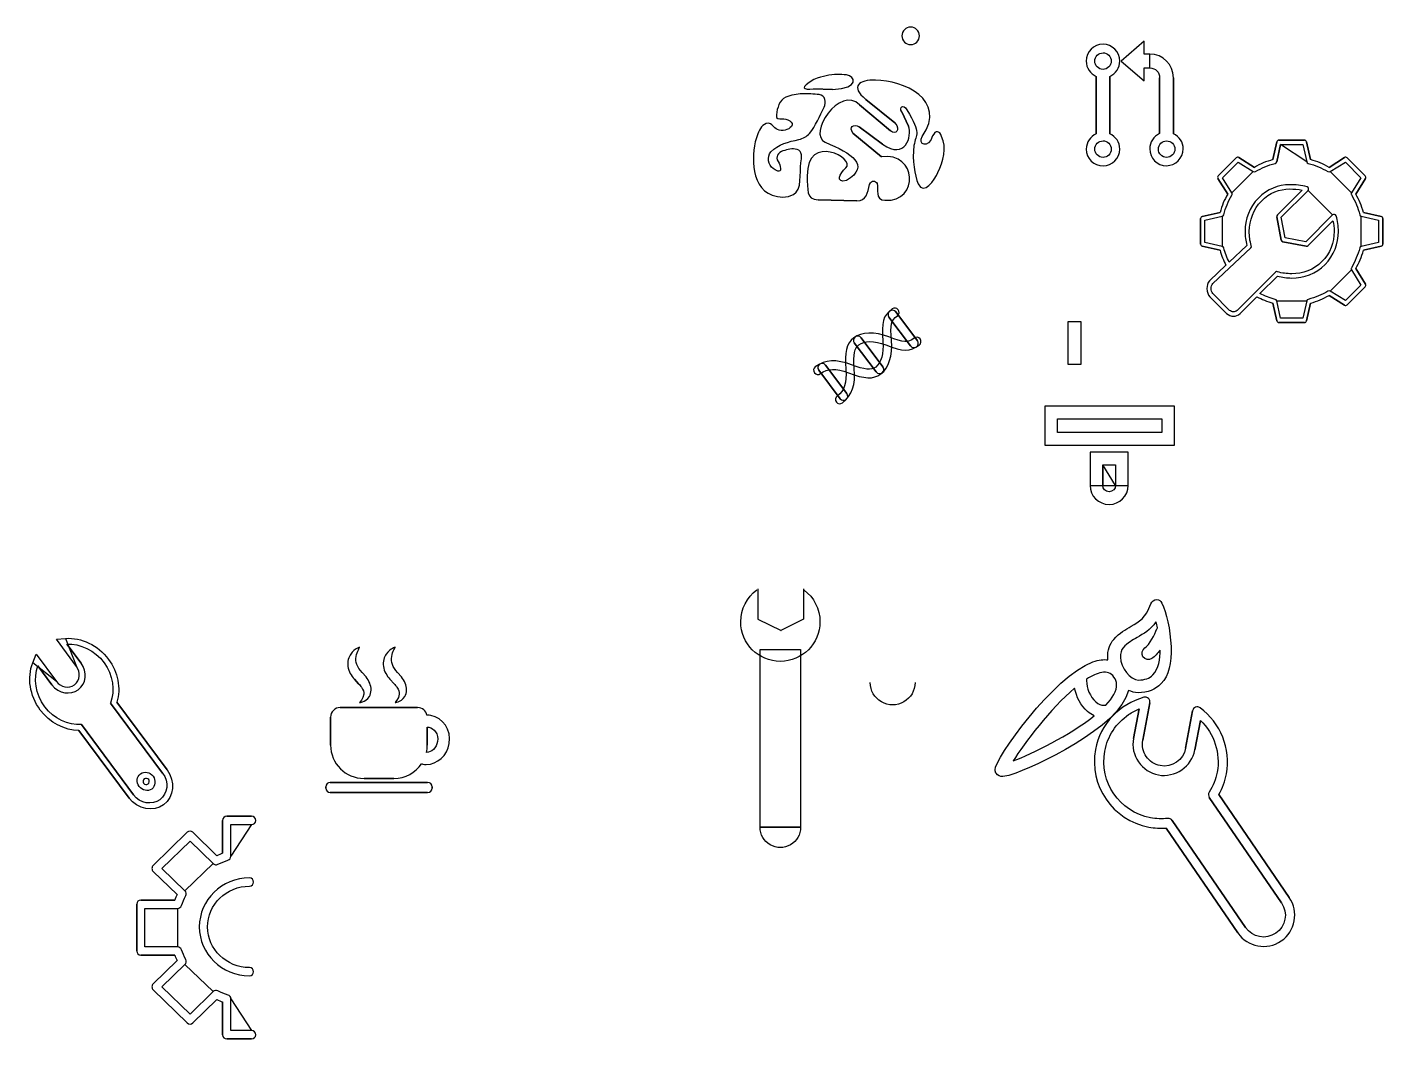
# Model space of a CAD drawing. Extents: x -1032 to 841, y -267 to 643.
# Drawn here: x -59 to 453, y -202 to 180 of the extents above; entities that cross this region are included whole.
import ezdxf

# ---------------------------------------------------------------- set-up
doc = ezdxf.new("R2010")
doc.units = 0
doc.layers.add('Layer_1', color=7, linetype='CONTINUOUS')

msp = doc.modelspace()

# ---------------------------------------------------------------- linework, layer by layer
at = {"layer": 'Layer_1', "color": 7}
for points in [[(274.65658, 180.022896), (274.65658, 180.022896)], [(364.938976, 169.832328), (362.778976, 169.832328), (362.778976, 174.712328), (354.138976, 167.192328), (362.778976, 159.752328), (362.778976, 164.632328), (364.938976, 164.632328)], [(347.258976, 164.072328), (347.258976, 164.072328)], [(353.578976, 167.192328), (353.578976, 167.192328)], [(247.056737, 162.17436), (247.056737, 162.17436)], [(261.431326, 160.052488), (261.431326, 160.052488)], [(344.698976, 161.432328), (344.698976, 139.752328)], [(349.818976, 139.752328), (349.818976, 161.432328)], [(368.618976, 160.952328), (368.618976, 139.832328)], [(373.818976, 139.752328), (373.818976, 160.952328)], [(233.81777, 154.882736), (233.81777, 154.882464)], [(238.001642, 156.705392), (245.173994, 156.52608)], [(267.049669, 140.836608), (255.394596, 150.758368)], [(257.78538, 152.7606), (268.753102, 143.914696)], [(273.893293, 142.719304), (271.323195, 148.00896)], [(263.642801, 131.094152), (252.884273, 139.969912)], [(255.275057, 142.360688), (264.091074, 135.815912)], [(373.818976, 139.752328), (373.818976, 139.752328)], [(350.378976, 133.992328), (350.378976, 133.992328)], [(412.885808, 136.749896), (411.335808, 130.024896)], [(412.785808, 129.224896), (414.285808, 135.774896), (414.285808, 135.774896)], [(423.260808, 137.374896), (418.460808, 137.374896), (413.660808, 137.374896), (413.660808, 137.374896)], [(414.285808, 135.774896), (418.460808, 135.774896), (422.635808, 135.774896), (424.135808, 129.224896)], [(425.585808, 130.024896), (424.035808, 136.749896)], [(371.258976, 130.872328), (371.258976, 130.872328)], [(397.510808, 130.699896), (390.735808, 123.924896)], [(395.885808, 117.524896), (392.335808, 123.224896), (398.210808, 129.099896), (403.910808, 125.549896)], [(404.385808, 127.124896), (398.510808, 130.799896)], [(438.410808, 130.799896), (432.535808, 127.124896)], [(433.010808, 125.549896), (438.710808, 129.099896), (444.585808, 123.224896), (441.035808, 117.524896)], [(446.185808, 123.924896), (439.410808, 130.699896)], [(390.635808, 122.924896), (394.310808, 117.049896)], [(442.610808, 117.049896), (446.285808, 122.924896)], [(422.435808, 118.499896), (413.085808, 109.149896)], [(433.885808, 109.149896), (423.785808, 99.049896), (415.935808, 100.474896), (414.510808, 108.299896), (424.635808, 118.424896)], [(417.660808, 118.974896), (417.660808, 118.974896)], [(239.824615, 114.866712), (254.408398, 114.537992)], [(384.060808, 107.774896), (384.060808, 98.174896)], [(391.410808, 110.099896), (384.685808, 108.549896)], [(392.210808, 97.299896), (385.660808, 98.799896), (385.660808, 107.149896), (392.210808, 108.649896)], [(412.885808, 108.449896), (414.485808, 99.649896)], [(444.710808, 108.649896), (451.260808, 107.149896), (451.260808, 98.799896), (444.710808, 97.299896)], [(452.235808, 108.549896), (445.510808, 110.099896)], [(452.860808, 98.174896), (452.860808, 107.774896)], [(424.635808, 97.624896), (434.010808, 106.999896)], [(384.685808, 97.399896), (391.410808, 95.849896)], [(401.585808, 97.674896), (394.860808, 91.299896)], [(415.110808, 98.999896), (423.910808, 97.399896)], [(445.510808, 95.849896), (452.235808, 97.399896)], [(388.660808, 83.249896), (403.010808, 96.799896)], [(393.635808, 90.174896), (387.510808, 84.374896)], [(412.285808, 87.549896), (397.860808, 73.149896)], [(441.035808, 88.424896), (444.585808, 82.724896), (438.710808, 76.849896), (433.010808, 80.399896)], [(446.285808, 83.024896), (442.610808, 88.899896)], [(406.485808, 79.499896), (413.110808, 86.099896)], [(439.410808, 75.249896), (446.185808, 82.024896)], [(387.610808, 78.274896), (393.885808, 72.024896)], [(395.035808, 73.149896), (388.635808, 79.524896)], [(399.010808, 72.024896), (405.310808, 78.324896)], [(432.535808, 78.824896), (438.410808, 75.149896)], [(267.718495, 73.715405), (267.718495, 73.715405)], [(277.216961, 61.688499), (269.018828, 72.582848)], [(411.335808, 75.924896), (412.885808, 69.199896)], [(424.135808, 76.724896), (422.635808, 70.174896), (418.460808, 70.174896), (414.285808, 70.174896), (412.785808, 76.724896)], [(424.035808, 69.199896), (425.585808, 75.924896)], [(266.443709, 70.645039), (274.641841, 59.750691)], [(266.443709, 70.645039), (266.443709, 70.645039)], [(334.045081, 68.983176), (338.845081, 68.983176), (338.845081, 52.743177), (334.045081, 52.743177), (334.045081, 68.983176)], [(413.660808, 68.574896), (418.460808, 68.574896), (423.260808, 68.574896)], [(264.223813, 51.856521), (255.973611, 62.820063)], [(276.008433, 62.699057), (276.008433, 62.699057)], [(253.398492, 60.882254), (261.648693, 49.918711)], [(253.398492, 60.882254), (253.398492, 60.882254)], [(250.622769, 41.790119), (242.535626, 52.536977)], [(239.960507, 50.599167), (248.04765, 39.85231)], [(239.960507, 50.599167), (239.960507, 50.599167)], [(325.24508, 22.343176), (374.28508, 22.343176), (374.28508, 36.983176), (325.24508, 36.983176), (325.24508, 22.343176), (325.24508, 22.343176)], [(330.04508, 32.183176), (369.48508, 32.183176), (369.48508, 27.143176), (330.04508, 27.143176), (330.04508, 32.183176), (330.04508, 32.183176)], [(356.76508, 7.143176), (356.76508, 19.703176), (342.36508, 19.703176), (342.36508, 7.143176), (342.36508, 7.143176)], [(347.16508, 14.903176), (351.96508, 14.903176), (351.96508, 7.143176)], [(347.16508, 7.143176), (347.16508, 14.903176), (347.16508, 14.903176)], [(-40.054716, -61.17812), (-47.660322, -50.9222), (-44.213971, -50.58452)], [(367.574033, -47.030051), (367.574033, -47.030051)], [(-38.385145, -59.94004), (-43.691382, -52.78476)], [(66.754253, -53.90782), (66.75456, -53.907933)], [(80.152089, -53.90782), (80.152386, -53.907933)], [(372.934382, -53.649872), (372.934382, -53.649872)], [(-56.616493, -59.78204), (-55.29264, -56.5822), (-47.687037, -66.83812)], [(-54.662841, -60.92092), (-49.356607, -68.0762)], [(64.748162, -65.995833), (66.356584, -67.678844)], [(69.166875, -65.13345), (67.682812, -63.39239)], [(78.146029, -65.995833), (79.746172, -67.678844)], [(82.564702, -65.13345), (81.08069, -63.39239)], [(346.749635, -63.479553), (346.749635, -63.479553)], [(-39.449013, -69.97084), (-39.449013, -69.97084)], [(-27.242054, -74.96612), (-7.608984, -101.44076)], [(-27.242054, -74.96612), (-27.242054, -74.96612)], [(-24.864985, -74.68204), (-5.939413, -100.2026)], [(-24.864985, -74.68204), (-24.864985, -74.68204)], [(88.63384, -76.66638), (59.425554, -76.66638), (59.425523, -76.666032)], [(362.270805, -89.008483), (364.920669, -74.85926)], [(55.777595, -80.313929), (55.777595, -90.81004)], [(360.864372, -77.189547), (358.773367, -88.351074), (358.773367, -88.351074)], [(381.07039, -77.886525), (378.430383, -92.034391)], [(381.935164, -92.686772), (384.022497, -81.527759)], [(-20.250014, -110.81508), (-39.175586, -85.29452)], [(-18.580444, -109.577), (-38.213512, -83.10236)], [(92.290027, -90.818258), (92.290027, -84.069616)], [(92.323648, -84.062135), (92.323197, -84.061346)], [(313.318638, -96.794518), (313.318638, -96.794518)], [(344.438218, -92.462301), (344.438218, -92.462301)], [(-15.924706, -101.69268), (-15.924706, -101.69268)], [(-14.509707, -103.60076), (-14.509707, -103.60076)], [(53.995085, -106.56246), (53.995085, -107.101354)], [(92.406106, -104.896009), (55.661547, -104.896009), (55.661547, -104.896009)], [(68.40438, -103.436835), (79.663273, -103.436835)], [(94.072558, -107.101354), (94.072558, -106.56246)], [(-8.67285, -111.47164), (-8.67285, -111.47164)], [(55.661547, -108.767805), (92.406106, -108.767805)], [(387.35706, -110.57379), (414.617358, -150.378914)], [(417.551949, -148.363784), (390.937833, -109.502205)], [(371.025172, -122.125329), (398.111981, -161.677128)], [(401.051601, -159.66934), (373.368898, -119.247424)]]:
    msp.add_lwpolyline(points, close=True, dxfattribs=at)
at = {"layer": 'Layer_1', "color": 5}
for points in [[(217.006611, -31.847308), (217.006611, -43.299468), (225.807795, -47.646988)], [(234.232451, -31.880108), (234.232451, -43.332268), (225.431267, -47.679788)]]:
    msp.add_lwpolyline(points, dxfattribs=at)
for points in [[(217.864001, -54.822812), (233.133515, -54.822812), (233.133515, -121.83901), (217.864001, -121.83901), (217.864001, -54.822812)], [(217.859601, -121.853212), (225.493249, -121.853212), (233.126905, -121.853212)]]:
    msp.add_lwpolyline(points, close=True, dxfattribs=at)
at = {"layer": 'Layer_1', "color": 1}
for points in [[(15.049282, -119.273585), (15.049282, -131.673597)], [(26.004895, -117.716285), (16.606583, -117.716285)], [(18.15999, -132.787062), (18.15999, -120.834772), (26.001001, -120.834772)], [(27.562196, -119.273585), (27.562196, -119.273585)], [(1.660385, -123.750822), (-11.160096, -136.248161)], [(0.827229, -145.813889), (-7.839152, -137.361636), (2.750495, -127.040626), (11.475275, -135.54349)], [(12.876846, -132.557359), (3.836713, -123.750822)], [(-11.156203, -138.475101), (-2.155003, -147.242709)], [(25.167845, -144.054141), (25.167845, -144.054141)], [(-17.365941, -150.859542), (-17.365941, -168.531013)], [(-3.038771, -149.302242), (-15.80864, -149.302242)], [(-1.944767, -166.977612), (-14.255233, -166.977612), (-14.255233, -152.424628), (-1.944767, -152.424628)], [(-15.80864, -170.088313), (-3.038771, -170.088313)], [(-2.158896, -172.143959), (-11.160096, -180.915455)], [(11.475275, -183.854862), (2.750495, -192.353828), (-7.839152, -182.036705), (0.827229, -173.588351)], [(-11.160096, -183.142395), (1.660385, -195.635846)], [(3.836713, -195.635846), (12.872953, -186.833197)], [(15.045388, -187.720856), (15.045388, -200.116971)], [(26.001001, -198.559671), (18.163884, -198.559671), (18.163884, -186.611279)], [(16.602689, -201.674282), (26.001001, -201.674282)]]:
    msp.add_lwpolyline(points, close=True, dxfattribs=at)
at = {"layer": 'Layer_1', "color": 7}
for points in [[(274.65658, 180.022896), (272.831157, 180.022896), (271.351356, 178.543096), (271.351346, 176.717662)], [(277.961814, 176.717662), (277.961803, 178.543096), (276.482003, 180.022896), (274.65658, 180.022896)], [(271.351346, 176.717662), (271.351356, 174.892229), (272.831157, 173.412428), (274.65658, 173.412428)], [(274.65658, 173.412428), (276.482003, 173.412428), (277.961803, 174.892229), (277.961814, 176.717662)], [(347.258976, 173.592328), (343.738976, 173.592328), (340.938976, 170.712328), (340.938976, 167.192328)], [(344.138976, 167.192328), (344.138976, 168.952328), (345.578976, 170.312328), (347.258976, 170.312328)], [(353.578976, 167.192328), (353.578976, 170.712328), (350.698976, 173.592328), (347.258976, 173.592328)], [(347.258976, 170.312328), (348.938976, 170.392328), (350.378976, 168.952328), (350.378976, 167.192328)], [(373.818976, 160.952328), (373.818976, 165.832328), (369.818976, 169.832328), (364.938976, 169.832328)], [(340.938976, 167.192328), (340.938976, 164.632328), (342.458976, 162.392328), (344.698976, 161.432328)], [(347.258976, 164.072328), (345.498976, 164.072328), (344.138976, 165.512328), (344.138976, 167.192328)], [(350.378976, 167.192328), (350.378976, 165.512328), (348.938976, 164.072328), (347.258976, 164.072328)], [(349.818976, 161.432328), (352.058976, 162.472328), (353.578976, 164.632328), (353.578976, 167.192328)], [(364.938976, 164.632328), (367.018976, 164.632328), (368.618976, 162.952328), (368.618976, 160.952328)], [(238.180951, 160.291568), (232.668588, 157.017912), (233.994191, 156.352512), (238.001642, 156.705392)], [(247.056737, 162.17436), (243.974615, 162.1418), (241.699086, 161.504368), (238.180951, 160.291568)], [(245.173994, 156.52608), (255.70798, 156.846448), (253.783533, 161.7312), (250.493489, 161.995048)], [(250.493489, 161.995048), (249.207362, 162.117744), (248.084114, 162.185072), (247.056737, 162.17436)], [(261.431326, 160.052488), (255.300486, 160.146208), (251.648247, 157.724248), (257.78538, 152.7606)], [(279.003594, 138.774472), (288.774806, 152.756968), (271.649394, 159.89632), (261.431326, 160.052488)], [(227.601732, 153.567536), (225.034374, 152.431336), (224.351968, 149.533616), (224.015556, 146.962944)], [(233.81777, 154.882464), (231.693397, 154.804064), (229.583634, 154.444568), (227.601732, 153.567536)], [(240.183233, 154.554056), (238.101406, 154.775632), (235.942145, 154.96068), (233.81777, 154.882736)], [(255.394596, 150.758368), (248.033898, 158.128672), (235.548928, 139.555432), (242.454478, 136.563032)], [(242.006206, 149.772488), (242.964164, 151.637392), (242.453952, 154.312296), (240.183233, 154.554056)], [(236.477518, 139.940312), (238.837786, 142.704184), (240.331462, 146.512128), (242.006206, 149.772488)], [(271.323195, 148.00896), (270.085514, 149.875016), (271.959588, 151.124632), (273.205942, 148.845736)], [(273.205942, 148.845736), (278.93077, 139.531752), (276.578114, 139.909272), (275.925459, 135.367592)], [(220.847767, 143.76532), (218.807798, 143.664432), (217.741527, 141.463376), (217.022513, 139.790552)], [(224.374174, 141.404376), (222.999148, 141.981224), (222.303678, 143.83724), (220.847767, 143.76532)], [(224.015556, 146.962944), (223.791521, 145.251048), (224.983145, 145.314072), (226.167262, 145.438872)], [(226.167262, 145.438872), (227.801707, 145.611104), (231.033196, 144.047528), (229.723553, 142.569928)], [(252.884273, 139.969912), (251.306298, 142.434896), (252.941745, 143.680976), (255.275057, 142.360688)], [(268.753102, 143.914696), (270.997197, 141.179448), (269.100846, 139.146072), (267.049669, 140.836608)], [(217.022513, 139.790552), (215.340558, 135.877672), (215.183598, 131.431032), (215.528273, 127.149432)], [(229.723553, 142.569928), (228.509876, 141.200584), (226.260827, 140.613024), (224.374174, 141.404376)], [(232.44307, 137.609272), (234.120894, 137.977992), (235.470959, 138.761672), (236.477518, 139.940312)], [(250.194641, 126.880392), (254.114322, 130.348072), (235.571927, 140.377008), (235.610858, 123.921832)], [(264.091074, 135.815912), (272.856419, 129.837272), (275.206933, 138.772232), (273.893293, 142.719304)], [(282.918502, 138.953832), (281.45343, 133.855352), (277.186607, 135.754952), (279.003594, 138.774472)], [(286.355254, 138.774472), (285.572094, 141.040208), (284.115615, 141.237784), (282.918502, 138.953832)], [(284.98055, 125.117192), (286.81483, 129.498712), (288.54331, 134.554392), (286.355254, 138.774472)], [(344.698976, 139.752328), (342.538976, 138.792328), (340.938976, 136.552328), (340.938976, 133.992328)], [(353.578976, 133.992328), (353.578976, 136.552328), (352.058976, 138.792328), (349.818976, 139.752328)], [(368.618976, 139.832328), (366.458976, 138.872328), (364.858976, 136.632328), (364.858976, 134.072328)], [(377.498976, 134.072328), (377.578976, 136.552328), (376.058976, 138.792328), (373.818976, 139.752328)], [(221.953505, 132.917512), (224.580919, 135.884872), (228.71447, 136.790072), (232.44307, 137.609272)], [(226.495994, 133.335512), (224.789022, 132.795912), (223.416779, 131.016632), (224.643137, 129.360872)], [(231.785604, 133.903352), (230.055853, 134.320792), (228.198988, 133.873752), (226.495994, 133.335512)], [(233.249959, 128.852792), (233.503794, 130.618152), (233.995033, 133.370152), (231.785604, 133.903352)], [(242.454478, 136.563032), (252.357134, 132.398472), (259.718683, 127.955752), (250.463604, 122.098792)], [(275.925459, 135.367592), (275.09556, 129.592712), (276.41007, 124.276312), (277.449584, 120.843672)], [(340.938976, 133.992328), (340.938976, 130.472328), (343.818976, 127.672328), (347.258976, 127.672328)], [(344.138976, 133.992328), (344.138976, 135.752328), (345.578976, 137.112328), (347.258976, 137.112328)], [(347.258976, 130.872328), (345.498976, 130.872328), (344.138976, 132.312328), (344.138976, 133.992328)], [(347.258976, 137.112328), (348.938976, 137.192328), (350.378976, 135.752328), (350.378976, 133.992328)], [(347.258976, 127.672328), (350.778976, 127.672328), (353.578976, 130.552328), (353.578976, 133.992328)], [(350.378976, 133.992328), (350.378976, 132.232328), (348.938976, 130.872328), (347.258976, 130.872328)], [(364.858976, 134.072328), (364.858976, 130.552328), (367.738976, 127.752328), (371.178976, 127.752328)], [(368.138976, 133.992328), (368.138976, 135.752328), (369.578976, 137.112328), (371.258976, 137.112328)], [(371.258976, 130.872328), (369.498976, 130.872328), (368.138976, 132.312328), (368.138976, 133.992328)], [(371.178976, 127.752328), (374.698976, 127.752328), (377.498976, 130.632328), (377.498976, 134.072328)], [(371.258976, 137.112328), (373.018976, 137.112328), (374.378976, 135.672328), (374.378976, 133.992328)], [(374.378976, 133.992328), (374.378976, 132.312328), (372.938976, 130.872328), (371.258976, 130.872328)], [(413.660808, 137.374896), (413.238037, 137.374896), (412.948318, 137.021106), (412.885808, 136.749896)], [(424.035808, 136.749896), (423.973296, 137.021104), (423.683576, 137.374896), (423.260808, 137.374896)], [(222.790279, 126.671512), (220.923603, 127.949992), (220.383525, 131.144312), (221.953505, 132.917512)], [(224.643137, 129.360872), (225.25821, 128.530392), (225.443361, 127.772632), (225.539681, 126.701112)], [(230.470673, 116.839112), (233.760248, 118.612872), (232.768427, 124.981432), (233.249959, 128.852792)], [(264.987618, 114.687352), (278.077461, 114.097432), (277.159945, 132.966952), (263.642801, 131.094152)], [(398.510808, 130.799896), (398.207722, 130.998201), (397.768625, 130.954291), (397.510808, 130.699896)], [(411.335808, 130.024896), (408.865334, 129.375392), (406.537977, 128.381288), (404.385808, 127.124896)], [(404.785808, 125.549896), (407.112553, 126.840682), (409.557671, 127.979336), (412.210808, 128.624896)], [(412.210808, 128.624896), (412.49225, 128.699944), (412.722801, 128.940517), (412.785808, 129.224896)], [(424.135808, 129.224896), (424.198816, 128.94052), (424.429368, 128.699936), (424.710808, 128.624896)], [(424.710808, 128.624896), (427.363944, 127.979336), (429.809064, 126.84068), (432.135808, 125.549896)], [(432.535808, 127.124896), (430.38364, 128.381288), (428.05628, 129.375392), (425.585808, 130.024896)], [(439.410808, 130.699896), (439.152992, 130.954288), (438.713894, 130.9982), (438.410808, 130.799896)], [(215.528273, 127.149432), (215.87837, 122.800312), (218.136771, 118.149032), (222.401777, 116.629912)], [(225.539681, 126.701112), (225.720022, 124.694792), (223.629617, 126.096392), (222.790279, 126.671512)], [(235.610858, 123.921832), (235.896481, 118.709992), (235.041346, 114.978792), (239.824615, 114.866712)], [(250.463604, 122.098792), (246.119043, 121.187272), (247.889619, 124.841272), (250.194641, 126.880392)], [(277.449584, 120.843672), (279.657645, 116.358952), (283.69283, 122.508232), (284.98055, 125.117192)], [(390.735808, 123.924896), (390.481413, 123.667079), (390.437503, 123.227982), (390.635808, 122.924896)], [(403.910808, 125.549896), (404.269107, 125.326745), (404.467585, 125.373358), (404.785808, 125.549896)], [(432.135808, 125.549896), (432.454032, 125.37336), (432.652509, 125.326744), (433.010808, 125.549896)], [(446.285808, 122.924896), (446.484112, 123.227984), (446.4402, 123.66708), (446.185808, 123.924896)], [(254.408398, 114.537992), (257.907588, 114.469992), (258.512093, 117.597352), (259.189966, 120.664312)], [(259.189966, 120.664312), (260.15766, 122.497912), (261.121098, 122.063592), (262.088791, 121.022952)], [(262.088791, 121.022952), (262.65229, 118.806632), (261.007392, 114.866792), (264.987618, 114.687352)], [(417.660808, 120.574896), (413.405299, 120.574896), (409.253152, 118.917224), (405.885808, 115.549896)], [(407.035808, 114.424896), (410.128632, 117.517712), (413.81891, 118.974896), (417.660808, 118.974896)], [(424.285808, 119.749896), (422.126393, 120.40296), (419.855507, 120.574896), (417.660808, 120.574896)], [(417.660808, 118.974896), (419.27901, 118.974896), (420.888081, 118.815192), (422.435808, 118.499896)], [(424.635808, 118.424896), (425.017675, 118.81864), (424.812308, 119.596096), (424.285808, 119.749896)], [(222.401777, 116.629912), (224.956789, 115.719912), (227.995848, 115.613192), (230.470673, 116.839112)], [(394.310808, 117.049896), (393.054417, 114.897728), (392.060314, 112.570368), (391.410808, 110.099896)], [(392.810808, 109.224896), (393.45009, 111.852214), (394.468224, 114.322274), (395.835808, 116.574896)], [(395.835808, 116.574896), (396.053974, 116.934249), (396.095901, 117.187566), (395.885808, 117.524896)], [(405.885808, 115.549896), (402.486615, 112.150712), (400.918043, 107.459128), (400.860808, 102.999896)], [(402.460808, 102.974896), (402.51336, 107.06948), (403.984854, 111.373952), (407.035808, 114.424896)], [(441.035808, 117.524896), (440.82572, 117.187568), (440.86764, 116.934248), (441.085808, 116.574896)], [(441.085808, 116.574896), (442.453392, 114.322272), (443.471528, 111.852216), (444.110808, 109.224896)], [(445.510808, 110.099896), (444.861304, 112.570368), (443.8672, 114.897728), (442.610808, 117.049896)], [(384.685808, 108.549896), (384.336293, 108.471522), (384.063357, 108.133081), (384.060808, 107.774896)], [(392.210808, 108.649896), (392.495187, 108.712904), (392.735762, 108.943454), (392.810808, 109.224896)], [(413.085808, 109.149896), (412.913964, 108.965664), (412.837232, 108.697104), (412.885808, 108.449896)], [(435.210808, 108.849896), (435.033465, 109.360904), (434.26597, 109.534672), (433.885808, 109.149896)], [(436.060808, 102.974896), (436.060808, 104.929168), (435.84737, 106.952672), (435.210808, 108.849896)], [(444.110808, 109.224896), (444.185856, 108.943456), (444.426432, 108.712936), (444.710808, 108.649896)], [(452.860808, 107.774896), (452.858248, 108.13308), (452.58532, 108.471496), (452.235808, 108.549896)], [(400.860808, 102.999896), (400.837592, 101.190936), (401.070518, 99.425216), (401.585808, 97.674896)], [(403.210808, 97.649896), (402.631012, 99.377816), (402.436847, 101.107936), (402.460808, 102.974896)], [(434.460808, 102.974896), (434.460808, 98.809776), (432.981558, 94.645576), (429.885808, 91.549896)], [(431.035808, 90.424896), (434.460794, 93.849216), (436.060808, 98.432496), (436.060808, 102.974896)], [(434.010808, 106.999896), (434.298589, 105.700808), (434.460808, 104.346416), (434.460808, 102.974896)], [(384.060808, 98.174896), (384.06336, 97.816711), (384.336293, 97.47827), (384.685808, 97.399896)], [(392.810808, 96.724896), (392.73576, 97.006338), (392.495187, 97.236889), (392.210808, 97.299896)], [(403.010808, 96.799896), (403.233478, 97.012536), (403.315297, 97.360216), (403.210808, 97.649896)], [(414.485808, 99.649896), (414.538904, 99.335016), (414.798249, 99.065336), (415.110808, 98.999896)], [(423.910808, 97.399896), (424.169543, 97.349496), (424.451229, 97.436656), (424.635808, 97.624896)], [(444.710808, 97.299896), (444.426432, 97.236856), (444.185848, 97.006336), (444.110808, 96.724896)], [(452.235808, 97.399896), (452.58532, 97.478216), (452.858408, 97.816736), (452.860808, 98.174896)], [(391.410808, 95.849896), (391.935109, 93.855652), (392.701269, 91.962754), (393.635808, 90.174896)], [(394.860808, 91.299896), (394.010566, 93.024451), (393.27623, 94.812119), (392.810808, 96.724896)], [(444.110808, 96.724896), (443.47116, 94.096096), (442.374128, 91.675456), (441.085808, 89.374896)], [(442.610808, 88.899896), (443.8672, 91.052056), (444.861304, 93.379416), (445.510808, 95.849896)], [(413.110808, 87.749896), (412.827809, 87.844136), (412.494248, 87.763496), (412.285808, 87.549896)], [(418.460808, 86.974896), (416.596212, 86.974896), (414.81733, 87.177336), (413.110808, 87.749896)], [(429.885808, 91.549896), (426.818426, 88.482456), (422.578308, 86.974896), (418.460808, 86.974896)], [(418.460808, 85.374896), (422.965345, 85.374896), (427.631714, 87.020816), (431.035808, 90.424896)], [(441.085808, 89.374896), (440.891984, 89.028816), (440.781504, 88.833216), (441.035808, 88.424896)], [(387.460808, 84.324896), (386.71796, 83.509056), (386.46081, 82.384176), (386.460808, 81.374896)], [(387.510808, 84.374896), (387.493424, 84.358896), (387.476736, 84.342496), (387.460808, 84.324896)], [(388.060808, 81.374896), (388.06081, 82.052176), (388.328541, 82.884936), (388.660808, 83.249896)], [(413.110808, 86.099896), (414.873839, 85.579736), (416.660871, 85.374896), (418.460808, 85.374896)], [(446.185808, 82.024896), (446.4402, 82.282736), (446.484112, 82.721856), (446.285808, 83.024896)], [(386.460808, 81.374896), (386.460808, 80.002976), (386.867118, 79.117456), (387.610808, 78.274896)], [(388.635808, 79.524896), (388.303869, 79.882416), (388.060806, 80.824096), (388.060808, 81.374896)], [(405.310808, 78.324896), (407.20301, 77.311), (409.212221, 76.483214), (411.335808, 75.924896)], [(412.210808, 77.324896), (410.195218, 77.815358), (408.289014, 78.570839), (406.485808, 79.499896)], [(412.785808, 76.724896), (412.7228, 77.009275), (412.49225, 77.24985), (412.210808, 77.324896)], [(424.710808, 77.324896), (424.429368, 77.249856), (424.198848, 77.009296), (424.135808, 76.724896)], [(432.135808, 80.399896), (429.859296, 79.022456), (427.363944, 77.970496), (424.710808, 77.324896)], [(425.585808, 75.924896), (428.05628, 76.574416), (430.38364, 77.568496), (432.535808, 78.824896)], [(433.010808, 80.399896), (432.715587, 80.583736), (432.460368, 80.596216), (432.135808, 80.399896)], [(267.718495, 73.715405), (264.082428, 70.97922), (263.645501, 68.71461), (264.215604, 61.51702)], [(266.762364, 72.901503), (266.051265, 72.366392), (265.908598, 71.356139), (266.443709, 70.645039)], [(269.018828, 72.582848), (268.483716, 73.293948), (267.473463, 73.436614), (266.762364, 72.901503)], [(269.974959, 73.39675), (269.439847, 74.10785), (268.429594, 74.250516), (267.718495, 73.715405)], [(269.656304, 71.140286), (270.367403, 71.675398), (270.51007, 72.685651), (269.974959, 73.39675)], [(393.885808, 72.024896), (394.626242, 71.284336), (395.620882, 70.974896), (396.460808, 70.974896)], [(396.460808, 72.574896), (396.108169, 72.574896), (395.350424, 72.835176), (395.035808, 73.149896)], [(397.860808, 73.149896), (397.479669, 72.768696), (396.857209, 72.574896), (396.460808, 72.574896)], [(396.460808, 70.974896), (397.260242, 70.974896), (398.244149, 71.258176), (399.010808, 72.024896)], [(438.410808, 75.149896), (438.713894, 74.951576), (439.152992, 74.995496), (439.410808, 75.249896)], [(267.428328, 61.771492), (266.939607, 67.941603), (267.200149, 69.291999), (269.656304, 71.140286)], [(412.885808, 69.199896), (412.964182, 68.850382), (413.302623, 68.577445), (413.660808, 68.574896)], [(423.260808, 68.574896), (423.618992, 68.577456), (423.957408, 68.850376), (424.035808, 69.199896)], [(253.196947, 62.787759), (250.32556, 60.627005), (249.689168, 57.349797), (250.1948, 50.96619)], [(253.717147, 63.138718), (253.006048, 62.603607), (252.863381, 61.593353), (253.398492, 60.882254)], [(266.389051, 63.152566), (261.063365, 65.154889), (256.236565, 65.07511), (253.196947, 62.787759)], [(255.973611, 62.820063), (255.4385, 63.531162), (254.428246, 63.673829), (253.717147, 63.138718)], [(255.134755, 60.21264), (257.14675, 61.726691), (260.860623, 61.788075), (265.254881, 60.135946)], [(264.215604, 61.51702), (264.585763, 56.843767), (263.49341, 53.281346), (261.486885, 51.771411)], [(263.424694, 49.196292), (266.458287, 51.479108), (267.87707, 56.106099), (267.428328, 61.771492)], [(276.008433, 62.699057), (273.561872, 60.857989), (272.159127, 60.983165), (266.389051, 63.152566)], [(278.264898, 62.380402), (277.729785, 63.091502), (276.719532, 63.234168), (276.008433, 62.699057)], [(276.898306, 59.432035), (277.609405, 59.967147), (277.752071, 60.9774), (277.216961, 61.688499)], [(277.946243, 60.123938), (278.657342, 60.659049), (278.800008, 61.669303), (278.264898, 62.380402)], [(253.407521, 51.220661), (252.98315, 56.578359), (253.44144, 58.9384), (255.134755, 60.21264)], [(265.254881, 60.135946), (271.988509, 57.604273), (274.321275, 57.396106), (277.946243, 60.123938)], [(274.641841, 59.750691), (275.176952, 59.039591), (276.187205, 58.896924), (276.898306, 59.432035)], [(238.675398, 51.860113), (237.964299, 51.325002), (237.821632, 50.314749), (238.356743, 49.603648)], [(252.368247, 52.601736), (246.596376, 54.771812), (242.445644, 54.69727), (238.675398, 51.860113)], [(240.279162, 52.855632), (239.568062, 52.320519), (239.425396, 51.310268), (239.960507, 50.599167)], [(242.535626, 52.536977), (242.000514, 53.248076), (240.990261, 53.390742), (240.279162, 52.855632)], [(240.613207, 49.284993), (243.357718, 51.350272), (246.394153, 51.404802), (251.234074, 49.585115)], [(248.903145, 38.268645), (252.673392, 41.105804), (253.894419, 45.073576), (253.407521, 51.220661)], [(261.486885, 51.771411), (259.79357, 50.497169), (257.398913, 50.710333), (252.368247, 52.601736)], [(263.905158, 49.600056), (264.616257, 50.135168), (264.758923, 51.145422), (264.223813, 51.856521)], [(238.356743, 49.603648), (238.891854, 48.892549), (239.902107, 48.749883), (240.613207, 49.284993)], [(250.1948, 50.96619), (250.60308, 45.811637), (249.709847, 42.909043), (246.965336, 40.843765)], [(251.234074, 49.585115), (257.228031, 47.331541), (260.553308, 47.035538), (263.424694, 49.196292)], [(261.648693, 49.918711), (262.183806, 49.207612), (263.194059, 49.064945), (263.905158, 49.600056)], [(250.304114, 39.533655), (251.015213, 40.068767), (251.15788, 41.07902), (250.622769, 41.790119)], [(246.965336, 40.843765), (246.254237, 40.308654), (246.11157, 39.298401), (246.646681, 38.5873)], [(246.646681, 38.5873), (247.181793, 37.876201), (248.192046, 37.733535), (248.903145, 38.268645)], [(248.04765, 39.85231), (248.582761, 39.141211), (249.593015, 38.998544), (250.304114, 39.533655)], [(342.36508, 7.143176), (342.36508, 3.143176), (345.56508, -0.056824), (349.56508, -0.056824)], [(349.56508, 4.743176), (348.20508, 4.743176), (347.16508, 5.783176), (347.16508, 7.143176)], [(349.56508, -0.056824), (353.56508, -0.056824), (356.76508, 3.143176), (356.76508, 7.143176)], [(351.96508, 7.143176), (351.96508, 5.863176), (350.92508, 4.743176), (349.56508, 4.743176)], [(357.869177, -46.026742), (360.95445, -44.303258), (363.391122, -42.941266), (365.361107, -37.514336)], [(365.361107, -37.514336), (365.688301, -36.613911), (366.524441, -35.996134), (367.481733, -35.948479)], [(367.481733, -35.948479), (368.439025, -35.900825), (369.035907, -36.442179), (369.451693, -37.304909)], [(369.451693, -37.304909), (371.096257, -40.718443), (372.68519, -47.295577), (372.934291, -53.647542)], [(351.319961, -50.965809), (353.527136, -48.452955), (355.833609, -47.162969), (357.869177, -46.026742)], [(367.231698, -44.330911), (365.037819, -47.480349), (362.508277, -48.894214), (360.194128, -50.186834)], [(367.789898, -46.583624), (367.617893, -45.807793), (367.429562, -45.052051), (367.231698, -44.330911)], [(-44.213971, -50.58452), (-38.213686, -50.20132), (-32.052583, -53.02588), (-27.984472, -58.51156)], [(349.047713, -57.829721), (348.942627, -55.150058), (349.728629, -52.777731), (351.319961, -50.965809)], [(360.194128, -50.186834), (358.328356, -51.229277), (356.566831, -52.2124), (354.901832, -54.109669)], [(363.012109, -54.203904), (364.911508, -52.947774), (366.818901, -49.138236), (367.574033, -47.030051)], [(367.574033, -47.030051), (367.63157, -46.870658), (367.705099, -46.722305), (367.789898, -46.583624)], [(-43.691382, -52.78476), (-38.76037, -52.45508), (-33.19153, -54.97948), (-29.654041, -59.74972)], [(65.701591, -54.363907), (65.10309, -54.754433), (64.152377, -55.33618), (63.396808, -56.478062)], [(65.452628, -57.389898), (65.639432, -56.413567), (65.9342, -55.480203), (66.256808, -54.894388)], [(66.75456, -53.907933), (66.75456, -53.907933), (66.333877, -53.998712), (65.701591, -54.363907)], [(66.256808, -54.894388), (66.545602, -54.278877), (66.754253, -53.90782), (66.754253, -53.90782)], [(79.099469, -54.363907), (78.500916, -54.754433), (77.550213, -55.33618), (76.794635, -56.478062)], [(78.850465, -57.389898), (79.037269, -56.413567), (79.332036, -55.480203), (79.654645, -54.894388)], [(80.152386, -53.907933), (80.152386, -53.907933), (79.731713, -53.998712), (79.099469, -54.363907)], [(79.654645, -54.894388), (79.943438, -54.278877), (80.152089, -53.90782), (80.152089, -53.90782)], [(354.901832, -54.109669), (354.121403, -54.997529), (353.754963, -56.186541), (353.812045, -57.642103)], [(362.341914, -57.505958), (361.617468, -56.409513), (361.917309, -54.93062), (363.012109, -54.203904)], [(368.787159, -54.973928), (367.898584, -56.218422), (366.845848, -57.383006), (365.64406, -58.178483)], [(366.108569, -64.310409), (368.27869, -62.06272), (368.792811, -58.19269), (368.787159, -54.973928)], [(372.934382, -53.649872), (373.180925, -59.936592), (372.135243, -64.63338), (369.239977, -67.631406)], [(372.934291, -53.647542), (372.934352, -53.649095), (372.934352, -53.649095), (372.934382, -53.649872)], [(-53.743549, -77.61404), (-57.811663, -72.12828), (-58.725544, -65.41244), (-56.616493, -59.78204)], [(-52.073978, -76.37588), (-55.61147, -71.60572), (-56.410113, -65.5438), (-54.662841, -60.92092)], [(-40.864008, -68.06284), (-38.717422, -66.47092), (-38.462846, -63.32476), (-40.054716, -61.17812)], [(-39.449013, -69.97084), (-36.348383, -67.67148), (-35.908904, -63.27916), (-38.385145, -59.94004)], [(-29.654041, -59.74972), (-26.293423, -64.2814), (-25.494784, -70.34332), (-27.242054, -74.96612)], [(-27.984472, -58.51156), (-24.446981, -63.2818), (-23.232956, -69.40532), (-24.864985, -74.68204)], [(63.396808, -56.478062), (62.615746, -57.573229), (62.046941, -59.328338), (62.33559, -61.170618)], [(62.33559, -61.170618), (62.505569, -62.074769), (62.747789, -62.979525), (63.19782, -63.798799)], [(67.682812, -63.39239), (65.802361, -61.439758), (65.036617, -59.410458), (65.452628, -57.389898)], [(76.794635, -56.478062), (76.013623, -57.573229), (75.444808, -59.328338), (75.733427, -61.170618)], [(75.733427, -61.170618), (75.903027, -62.074769), (76.145575, -62.979525), (76.595657, -63.798799)], [(81.08069, -63.39239), (79.200197, -61.439758), (78.434454, -59.410458), (78.850465, -57.389898)], [(306.511111, -100.205012), (306.356344, -96.258529), (328.63186, -64.781277), (343.429821, -59.460382)], [(343.429821, -59.460382), (345.647429, -58.661629), (347.528371, -58.48207), (349.123223, -58.684014)], [(349.123223, -58.684014), (349.091728, -58.396645), (349.05877, -58.111668), (349.047713, -57.829721)], [(353.812045, -57.642103), (353.973208, -61.751695), (357.540109, -66.279263), (360.628125, -66.291962)], [(365.64406, -58.178483), (364.547645, -58.903706), (363.068691, -58.602312), (362.341914, -57.505958)], [(63.19782, -63.798799), (63.660486, -64.571367), (64.162388, -65.354889), (64.748162, -65.995833)], [(70.53485, -67.479784), (70.207948, -66.673257), (69.718721, -65.83811), (69.166875, -65.13345)], [(76.595657, -63.798799), (77.058364, -64.571367), (77.555972, -65.354889), (78.146029, -65.995833)], [(83.932727, -67.479784), (83.605825, -66.673257), (83.116558, -65.83811), (82.564702, -65.13345)], [(346.749635, -63.479553), (345.000445, -63.785412), (343.058829, -64.679136), (341.014246, -65.982189)], [(341.014246, -65.982189), (341.054544, -66.176642), (341.078744, -66.377171), (341.067459, -66.585315)], [(351.354178, -65.168292), (350.193782, -63.647092), (348.773126, -63.126375), (346.749635, -63.479553)], [(352.391108, -67.885312), (352.353307, -66.921411), (352.013593, -66.034693), (351.354178, -65.168292)], [(360.628125, -66.291962), (363.017464, -66.301722), (364.811565, -65.653378), (366.108569, -64.310409)], [(-49.356607, -68.0762), (-46.880363, -71.4154), (-42.311134, -72.0934), (-39.449013, -69.97084)], [(-47.687037, -66.83812), (-46.095166, -68.98468), (-43.010599, -69.65468), (-40.864008, -68.06284)], [(66.356584, -67.678844), (66.717496, -68.179741), (67.14979, -68.529351), (67.442692, -69.030239)], [(67.442692, -69.030239), (68.062425, -69.972611), (68.406594, -70.788422), (68.313233, -71.650129)], [(70.419027, -72.462486), (71.289229, -71.176294), (71.252545, -69.084292), (70.53485, -67.479784)], [(79.746172, -67.678844), (80.111173, -68.179741), (80.543394, -68.529351), (80.840529, -69.030239)], [(80.840529, -69.030239), (81.460262, -69.972611), (81.804461, -70.788422), (81.711059, -71.650129)], [(83.816905, -72.462486), (84.687107, -71.176294), (84.650381, -69.084292), (83.932727, -67.479784)], [(263.655112, -74.54028), (261.042384, -73.031823), (259.432875, -70.244078), (259.432872, -67.22716)], [(276.321816, -67.22716), (276.321813, -70.244078), (274.712304, -73.031823), (272.099576, -74.54028)], [(356.830454, -70.181854), (353.734149, -84.339077), (321.164758, -99.297403), (312.420441, -102.038615)], [(336.53028, -69.3319), (327.443056, -77.016163), (317.562841, -90.167548), (313.318638, -96.794518)], [(341.402992, -78.13654), (338.911232, -75.93165), (337.135967, -72.636816), (336.53028, -69.3319)], [(341.067459, -66.585315), (340.948487, -69.304102), (342.405634, -72.659642), (344.560544, -74.566579)], [(348.279298, -75.805419), (350.894217, -73.037758), (352.486782, -70.32497), (352.391108, -67.885312)], [(360.458211, -71.064091), (359.164312, -71.058046), (357.99615, -70.727349), (356.830454, -70.181854)], [(369.239977, -67.631406), (367.023496, -69.92681), (364.167826, -71.078084), (360.458211, -71.064091)], [(-38.213512, -83.10236), (-43.144523, -83.43204), (-48.713364, -80.90756), (-52.073978, -76.37588)], [(59.425523, -76.666032), (57.404974, -76.666032), (55.777595, -78.297633), (55.777595, -80.313929)], [(68.313233, -71.650129), (68.143613, -73.479662), (66.665421, -74.801207), (66.75456, -74.775692)], [(66.75456, -74.775692), (66.75456, -74.775692), (67.185726, -74.779483), (67.890377, -74.526873)], [(67.890377, -74.526873), (68.535594, -74.238079), (69.642237, -73.778395), (70.419027, -72.462486)], [(81.711059, -71.650129), (81.54107, -73.479662), (80.063247, -74.801207), (80.152386, -74.775692)], [(80.152386, -74.775692), (80.152386, -74.775692), (80.579567, -74.779483), (81.279964, -74.526873)], [(81.279964, -74.526873), (81.929434, -74.238079), (83.040074, -73.778395), (83.816905, -72.462486)], [(92.149099, -79.609576), (91.809501, -77.941372), (90.399708, -76.66638), (88.63384, -76.66638)], [(272.099576, -74.54028), (269.486849, -76.048737), (266.267839, -76.048737), (263.655112, -74.54028)], [(362.710508, -72.813297), (353.468161, -75.265078), (346.199061, -83.031614), (344.438218, -92.462301)], [(344.560544, -74.566579), (345.604874, -75.488674), (346.671105, -75.937721), (347.485496, -75.796876)], [(347.485496, -75.796876), (347.756752, -75.751232), (348.022404, -75.76104), (348.279298, -75.805419)], [(364.380693, -73.228145), (363.933632, -72.811609), (363.303447, -72.655318), (362.710508, -72.813297)], [(364.920669, -74.85926), (365.032904, -74.259247), (364.827754, -73.64468), (364.380693, -73.228145)], [(382.16344, -76.560873), (381.597202, -76.781465), (381.186296, -77.283997), (381.07039, -77.886525)], [(383.868136, -76.774107), (383.374905, -76.416158), (382.730835, -76.334095), (382.16344, -76.560873)], [(-39.175586, -85.29452), (-44.698856, -85.32412), (-50.20606, -82.3842), (-53.743549, -77.61404)], [(92.323197, -79.575955), (92.259696, -79.575955), (92.213, -79.609576), (92.149099, -79.609576)], [(93.599983, -79.675331), (93.171245, -79.603223), (92.747693, -79.575955), (92.323197, -79.575955)], [(100.564203, -90.212861), (101.383436, -85.148756), (98.265098, -80.430951), (93.599983, -79.675331)], [(313.318638, -96.794518), (320.566746, -94.125206), (334.741187, -87.127478), (343.878867, -79.797517)], [(343.878867, -79.797517), (343.030635, -79.39282), (342.199886, -78.838856), (341.402992, -78.13654)], [(347.936813, -93.113525), (348.989536, -87.46849), (352.184403, -82.573067), (356.924157, -79.327075)], [(356.924157, -79.327075), (358.168756, -78.47472), (359.482999, -77.763434), (360.864372, -77.189547)], [(393.810006, -101.694269), (395.575477, -92.23884), (391.679023, -82.45417), (383.868136, -76.774107)], [(384.022497, -81.527759), (389.210556, -86.512344), (391.659985, -93.884827), (390.317597, -101.044203)], [(92.290027, -84.069616), (92.301176, -84.069616), (92.312438, -84.062135), (92.323648, -84.062135)], [(92.323197, -84.061346), (92.510012, -84.061346), (92.691949, -84.080037), (92.878712, -84.111045)], [(92.878712, -84.111045), (93.880497, -84.272436), (94.775271, -84.868488), (95.390782, -85.802376)], [(95.390782, -85.802376), (96.082696, -86.850857), (96.353475, -88.166981), (96.136975, -89.508333)], [(55.777595, -90.81004), (55.777595, -97.784343), (61.430077, -103.436835), (68.40438, -103.436835)], [(91.900403, -98.130561), (96.077347, -98.130561), (99.817109, -94.818573), (100.564203, -90.212861)], [(96.136975, -89.508333), (95.754933, -91.851491), (93.953866, -93.619973), (91.941822, -93.645426)], [(91.941822, -93.645426), (92.154028, -92.732781), (92.290027, -91.790337), (92.290027, -90.818258)], [(358.773367, -88.351074), (358.191167, -91.446441), (358.853562, -94.579349), (360.633703, -97.178688)], [(363.570809, -95.167229), (362.328733, -93.353566), (361.863321, -91.169809), (362.270805, -89.008483)], [(378.430383, -92.034391), (377.628942, -96.353171), (373.154684, -99.411946), (368.840733, -98.601805)], [(344.438218, -92.462301), (341.896361, -106.068339), (350.900154, -119.215558), (364.511221, -121.764758)], [(365.162445, -118.266163), (353.477647, -116.08048), (345.75113, -104.798323), (347.936813, -93.113525)], [(360.633703, -97.178688), (362.41133, -99.774355), (365.092985, -101.524385), (368.185838, -102.102914)], [(368.840733, -98.601805), (366.681922, -98.197991), (364.81037, -96.97722), (363.570809, -95.167229)], [(368.185838, -102.102914), (374.364201, -103.265001), (380.773277, -98.881177), (381.935164, -92.686772)], [(-16.425822, -106.50044), (-17.663942, -104.83092), (-17.355764, -102.75396), (-15.924706, -101.69268)], [(-15.924706, -101.69268), (-14.493644, -100.6314), (-12.416724, -100.93964), (-11.178602, -102.60916)], [(-7.608984, -101.44076), (-5.132739, -104.77988), (-5.572221, -109.17228), (-8.67285, -111.47164)], [(-5.939413, -100.2026), (-2.755674, -104.4958), (-3.203182, -110.37284), (-7.257856, -113.37972)], [(79.663273, -103.436835), (84.00999, -103.436835), (87.846885, -101.235302), (90.117893, -97.890329)], [(90.117893, -97.890329), (90.292001, -97.932916), (90.453772, -98.001663), (90.631907, -98.031175)], [(90.631907, -98.031175), (91.060614, -98.103273), (91.480129, -98.130561), (91.900403, -98.130561)], [(306.896377, -101.479675), (306.668464, -101.122996), (306.52765, -100.626767), (306.511111, -100.205012)], [(312.420441, -102.038615), (310.596139, -102.611131), (308.116428, -103.391379), (306.896377, -101.479675)], [(390.317597, -101.044203), (389.816591, -103.722613), (388.809113, -106.267874), (387.323935, -108.611741)], [(390.937833, -109.502205), (392.329224, -107.060768), (393.299944, -104.438208), (393.810006, -101.694269)], [(-11.679715, -107.41692), (-13.110777, -108.4782), (-15.364574, -107.93148), (-16.425822, -106.50044)], [(-14.509707, -103.60076), (-14.986728, -103.95452), (-15.110001, -104.78532), (-14.756253, -105.26236)], [(-14.756253, -105.26236), (-14.402502, -105.73932), (-13.571732, -105.8626), (-13.094714, -105.50884)], [(-12.848171, -103.84732), (-13.201921, -103.37028), (-14.032688, -103.247), (-14.509707, -103.60076)], [(-13.094714, -105.50884), (-12.617693, -105.15508), (-12.494424, -104.32436), (-12.848171, -103.84732)], [(-11.178602, -102.60916), (-10.117353, -104.04028), (-10.248655, -106.35564), (-11.679715, -107.41692)], [(55.661547, -104.896009), (54.740396, -104.896009), (53.995085, -105.64135), (53.995085, -106.56246)], [(53.995085, -107.101354), (53.995085, -108.022504), (54.740396, -108.767805), (55.661547, -108.767805)], [(94.072558, -106.56246), (94.072558, -105.64135), (93.327267, -104.896009), (92.406106, -104.896009)], [(92.406106, -108.767805), (93.327267, -108.767805), (94.072558, -108.022504), (94.072558, -107.101354)], [(-7.257856, -113.37972), (-11.074014, -116.20964), (-17.066271, -115.10828), (-20.250014, -110.81508)], [(-8.67285, -111.47164), (-11.53497, -113.59412), (-16.1042, -112.91612), (-18.580444, -109.577)], [(387.323935, -108.611741), (386.942644, -109.212644), (386.954769, -109.986369), (387.35706, -110.57379)], [(364.511221, -121.764758), (366.667518, -122.1649), (368.849983, -122.288243), (371.025172, -122.125329)], [(371.68948, -118.488335), (369.52032, -118.738805), (367.321256, -118.669976), (365.162445, -118.266163)], [(373.368898, -119.247424), (372.994263, -118.700388), (372.347591, -118.409769), (371.68948, -118.488335)], [(414.617358, -150.378914), (417.179454, -154.120052), (416.220252, -159.248002), (412.479114, -161.810098)], [(414.485544, -164.739861), (419.842091, -161.071463), (421.220347, -153.72033), (417.551949, -148.363784)], [(398.111981, -161.677128), (401.782894, -167.037345), (409.128998, -168.408259), (414.485544, -164.739861)], [(412.479114, -161.810098), (408.737976, -164.372194), (403.613697, -163.410478), (401.051601, -159.66934)]]:
    msp.add_open_spline(points, degree=3, dxfattribs=at)
at = {"layer": 'Layer_1', "color": 5}
for points in [[(210.547365, -44.324972), (210.547349, -39.407292), (212.921565, -35.044092), (216.586277, -32.319132)], [(234.478677, -32.369532), (238.105061, -35.097692), (240.450173, -39.437452), (240.450157, -44.324972)], [(225.498757, -59.276332), (217.241349, -59.276332), (210.547389, -52.582412), (210.547365, -44.324972)], [(240.450157, -44.324972), (240.450133, -52.582412), (233.756173, -59.276332), (225.498757, -59.276332)], [(221.676425, -128.460332), (219.314568, -127.097498), (217.859603, -124.578879), (217.859601, -121.853212)], [(233.126905, -121.853212), (233.126903, -124.578879), (231.671938, -127.097498), (229.310081, -128.460332)], [(229.310081, -128.460332), (226.94822, -129.823168), (224.038286, -129.823168), (221.676425, -128.460332)]]:
    msp.add_open_spline(points, degree=3, dxfattribs=at)
at = {"layer": 'Layer_1', "color": 1}
for points in [[(16.606583, -117.716285), (15.746174, -117.716285), (15.049282, -118.417068), (15.049282, -119.273585)], [(26.001001, -120.834772), (26.86141, -120.830465), (27.562196, -120.133989), (27.562196, -119.273585)], [(27.562196, -119.273585), (27.562196, -118.41317), (26.865304, -117.716285), (26.004895, -117.716285)], [(3.836713, -123.750822), (3.233259, -123.159049), (2.267733, -123.159049), (1.660385, -123.750822)], [(15.049282, -131.673597), (14.329029, -131.934443), (13.604884, -132.23033), (12.876846, -132.557359)], [(17.073773, -134.270393), (17.720053, -134.064047), (18.15999, -133.464488), (18.15999, -132.787062)], [(-11.160096, -136.248161), (-11.459876, -136.54016), (-11.627287, -136.945056), (-11.627287, -137.361636)], [(-11.627287, -137.361636), (-11.627287, -137.782104), (-11.459876, -138.183113), (-11.156203, -138.475101)], [(11.475275, -135.54349), (11.950252, -136.006784), (12.662718, -136.119682), (13.250599, -135.823795)], [(13.250599, -135.823795), (14.539265, -135.193094), (15.827932, -134.667504), (17.073773, -134.270393)], [(25.167845, -140.93953), (14.737821, -140.93953), (6.254423, -149.228273), (6.254423, -159.413019)], [(26.725146, -142.49683), (26.725146, -141.640324), (26.028254, -140.93953), (25.167845, -140.93953)], [(25.167845, -144.054141), (26.028254, -144.054141), (26.725146, -143.353347), (26.725146, -142.49683)], [(-2.155003, -147.242709), (-2.482036, -147.927921), (-2.777923, -148.617031), (-3.038771, -149.302242)], [(-0.469225, -151.365663), (-0.052646, -150.135392), (0.484623, -148.881775), (1.123116, -147.643718)], [(1.123116, -147.643718), (1.43847, -147.036363), (1.317778, -146.292754), (0.827229, -145.813889)], [(9.365133, -159.416906), (9.365133, -150.952981), (16.458638, -144.054141), (25.167845, -144.054141)], [(-15.80864, -149.302242), (-16.669049, -149.302242), (-17.365941, -150.003025), (-17.365941, -150.859542)], [(-1.944767, -152.424628), (-1.279021, -152.424628), (-0.683354, -152.000262), (-0.469225, -151.365663)], [(6.254423, -159.413019), (6.254423, -169.597764), (14.737821, -177.886508), (25.167845, -177.886508)], [(25.167845, -174.771897), (16.454745, -174.771897), (9.365133, -167.880843), (9.365133, -159.416906)], [(-17.365941, -168.531013), (-17.365941, -169.391429), (-16.669049, -170.088313), (-15.80864, -170.088313)], [(-0.469225, -168.036577), (-0.683354, -167.405865), (-1.275128, -166.977612), (-1.944767, -166.977612)], [(1.123116, -171.754634), (0.48073, -170.524363), (-0.052646, -169.270735), (-0.469225, -168.036577)], [(-3.038771, -170.088313), (-2.777923, -170.773525), (-2.482036, -171.462635), (-2.158896, -172.143959)], [(0.827229, -173.588351), (1.317778, -173.109486), (1.43847, -172.365866), (1.123116, -171.754634)], [(26.725146, -176.329197), (26.725146, -175.472691), (26.028254, -174.771897), (25.167845, -174.771897)], [(25.167845, -177.886508), (26.028254, -177.886508), (26.725146, -177.185714), (26.725146, -176.329197)], [(-11.160096, -180.915455), (-11.459876, -181.207443), (-11.63118, -181.61235), (-11.63118, -182.02892)], [(-11.63118, -182.02892), (-11.63118, -182.4455), (-11.46377, -182.850396), (-11.160096, -183.142395)], [(13.254492, -183.574546), (12.662718, -183.270874), (11.950252, -183.38767), (11.475275, -183.854862)], [(17.081559, -185.127948), (15.808465, -184.723052), (14.519799, -184.197462), (13.254492, -183.574546)], [(12.872953, -186.833197), (13.597098, -187.156338), (14.321243, -187.452225), (15.045388, -187.720856)], [(18.163884, -186.611279), (18.163884, -185.933853), (17.727839, -185.334294), (17.081559, -185.127948)], [(1.660385, -195.635846), (2.263839, -196.227619), (3.229366, -196.227619), (3.836713, -195.635846)], [(27.558302, -200.116971), (27.558302, -199.260464), (26.86141, -198.559671), (26.001001, -198.559671)], [(15.045388, -200.116971), (15.045388, -200.977386), (15.74228, -201.674282), (16.602689, -201.674282)], [(26.001001, -201.674282), (26.86141, -201.674282), (27.558302, -200.973488), (27.558302, -200.116971)]]:
    msp.add_open_spline(points, degree=3, dxfattribs=at)

doc.saveas('drawing.dxf')
